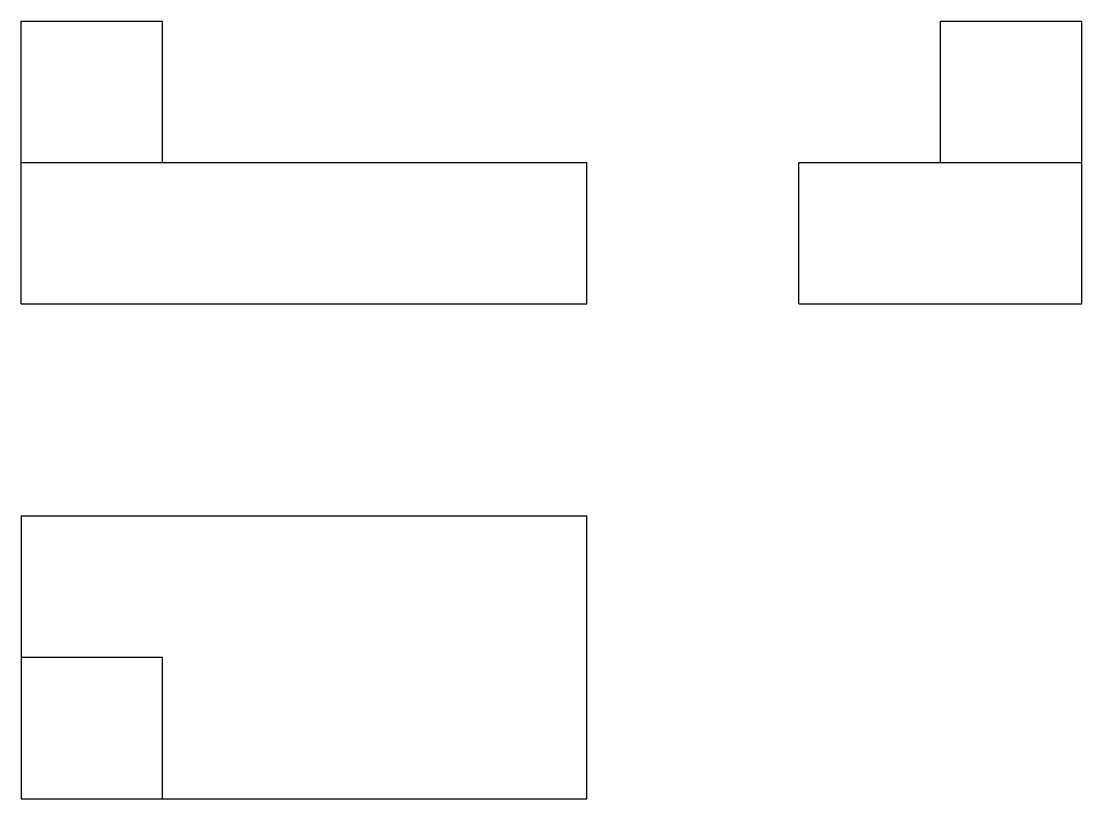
# Model space of a CAD drawing. Header units: millimetres. Extents: x 128.5 to 203.5, y 60 to 115.
import ezdxf

# ---------------------------------------------------------------- set-up
doc = ezdxf.new("R2010")
doc.units = ezdxf.units.MM
for name, color, linetype in [('ProjItem', 7, 'CONTINUOUS'), ('ProjItem001', 7, 'CONTINUOUS'), ('View', 7, 'CONTINUOUS')]:
    doc.layers.add(name, color=color, linetype=linetype)

msp = doc.modelspace()

# ---------------------------------------------------------------- linework, layer by layer
at = {"layer": 'ProjItem'}
for p, q in [((193.5, 105), (193.5, 115)), ((193.5, 115), (203.5, 115)), ((203.5, 105), (203.5, 115)), ((183.5, 95), (183.5, 105)), ((183.5, 105), (203.5, 105)), ((193.5, 105), (203.5, 105)), ((203.5, 95), (203.5, 105)), ((183.5, 95), (203.5, 95))]:
    msp.add_line(p, q, dxfattribs=at)
at = {"layer": 'ProjItem001'}
for p, q in [((168.5, 80), (128.5, 80)), ((128.5, 80), (128.5, 70)), ((168.5, 60), (168.5, 80)), ((138.5, 70), (128.5, 70)), ((128.5, 70), (128.5, 60)), ((138.5, 60), (138.5, 70)), ((128.5, 60), (138.5, 60)), ((138.5, 60), (168.5, 60))]:
    msp.add_line(p, q, dxfattribs=at)
at = {"layer": 'View'}
for p, q in [((128.5, 105), (128.5, 115)), ((128.5, 115), (138.5, 115)), ((138.5, 105), (138.5, 115)), ((128.5, 105), (138.5, 105)), ((128.5, 95), (128.5, 105)), ((128.5, 105), (168.5, 105)), ((168.5, 95), (168.5, 105)), ((128.5, 95), (168.5, 95))]:
    msp.add_line(p, q, dxfattribs=at)

doc.saveas('drawing.dxf')
